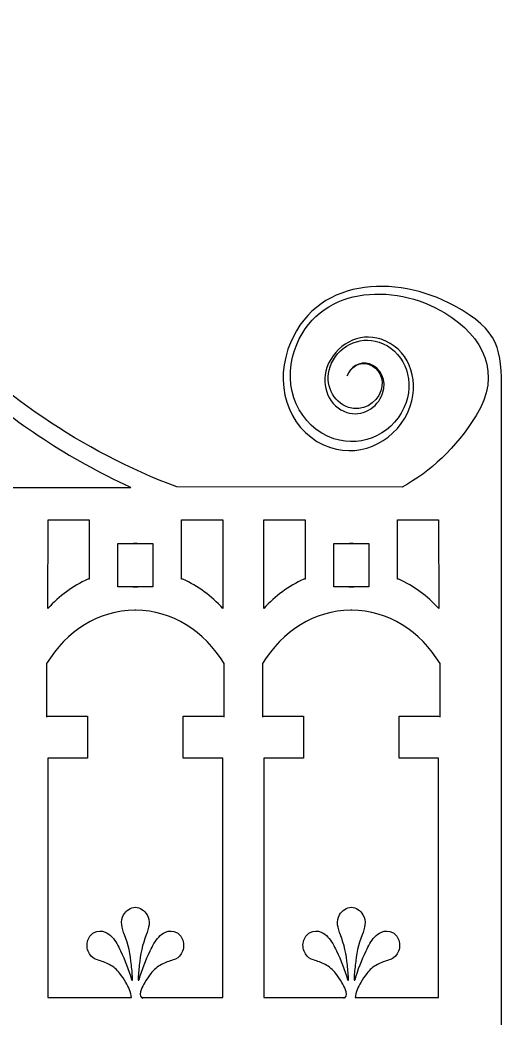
# Model space of a CAD drawing. Header units: centimetres. Extents: x -6.6 to 6.6, y -10.3 to 11.7.
# Drawn here: x 1.12 to 6.62, y 0.29 to 11.68 of the extents above; entities that cross this region are included whole.
import ezdxf

# ---------------------------------------------------------------- set-up
doc = ezdxf.new("R2010")
doc.units = ezdxf.units.CM
doc.header["$MEASUREMENT"] = 0
doc.layers.add('Camada 1', color=7, linetype='Continuous')

msp = doc.modelspace()

# ---------------------------------------------------------------- linework, layer by layer
at = {"layer": 'Camada 1'}
for points, knots in [([(5.48455, 6.34795), (5.80594, 6.52258), (6.0932, 6.78803), (6.3286, 7.16437), (6.3286, 7.16437), (6.62446, 7.63729), (6.41906, 8.06771), (5.97162, 8.33634), (5.97162, 8.33634), (5.38104, 8.69078), (4.50723, 8.64609), (4.25342, 7.90822), (4.25342, 7.90822), (4.1107, 7.48957), (4.30321, 7.03398), (4.70509, 6.89952), (4.70509, 6.89952), (5.03963, 6.78826), (5.41013, 6.96887), (5.52887, 7.31407), (5.52887, 7.31407), (5.62753, 7.60236), (5.49151, 7.91224), (5.21923, 8.00212), (5.21923, 8.00212), (4.98984, 8.07872), (4.74023, 7.95121), (4.66064, 7.71907), (4.66064, 7.71907), (4.59307, 7.52256), (4.68998, 7.31751), (4.87138, 7.2574), (4.87138, 7.2574), (5.02563, 7.20639), (5.19012, 7.29629), (5.24055, 7.44801), (5.24055, 7.44801), (5.28616, 7.58006), (5.21769, 7.71085), (5.10119, 7.74908), (5.10119, 7.74908), (4.99872, 7.78255), (4.89669, 7.71974), (4.85669, 7.6165), (4.85669, 7.6165), (4.88603, 7.71662), (4.99806, 7.78864), (5.11053, 7.75297), (5.11053, 7.75297), (5.23724, 7.7113), (5.3119, 7.56414), (5.26081, 7.41753), (5.26081, 7.41753), (5.20123, 7.24706), (5.02118, 7.14459), (4.85227, 7.19925), (4.85227, 7.19925), (4.65354, 7.26516), (4.54908, 7.49302), (4.6251, 7.71283), (4.6251, 7.71283), (4.71667, 7.97344), (4.99232, 8.11926), (5.24213, 8.03602), (5.24213, 8.03602), (5.54222, 7.93889), (5.68914, 7.59414), (5.57667, 7.27084), (5.57667, 7.27084), (5.44131, 6.88352), (5.03144, 6.6777), (4.6651, 6.79827), (4.6651, 6.79827), (4.22454, 6.94384), (4.01647, 7.45034), (4.17964, 7.92066), (4.17964, 7.92066), (4.46724, 8.74799), (5.41419, 8.78198), (6.07525, 8.41924), (6.07525, 8.41924), (6.59849, 8.13206), (6.62161, 7.91333), (6.61807, 7.43277), (6.61807, 7.43277), (6.61807, 7.43277), (6.61807, -10.30146), (6.61807, -10.30146), (6.61807, -10.30146), (6.61807, -10.30146), (-6.61829, -10.30146), (-6.61829, -10.30146), (-6.61829, -10.30146), (-6.61829, -10.30146), (-6.61829, 9.55787), (-6.61829, 9.55787), (-6.61829, 9.55787), (-6.61829, 9.55787), (-5.96389, 9.55787), (-5.96389, 9.55787), (-5.96389, 9.55787), (-5.96389, 9.55787), (-5.96389, 8.57717), (-5.96389, 8.57717), (-5.96389, 8.57717), (-5.96389, 8.57717), (-5.92611, 8.5455), (-5.92611, 8.5455), (-5.92611, 8.5455), (-5.87145, 8.72076), (-5.79408, 8.89369), (-5.69404, 9.05996), (-5.69404, 9.05996), (-4.11985, 11.67976), (-1.04171, 9.55788), (0.22416, 8.12839), (0.22416, 8.12839), (0.80526, 7.48262), (1.83103, 6.74256), (2.91108, 6.35116), (2.91108, 6.35116), (2.91108, 6.35116), (5.48455, 6.34795), (5.48455, 6.34795)], [0, 0, 0, 0, 0.03125, 0.03125, 0.03125, 0.03125, 0.0625, 0.0625, 0.0625, 0.0625, 0.09375, 0.09375, 0.09375, 0.09375, 0.125, 0.125, 0.125, 0.125, 0.15625, 0.15625, 0.15625, 0.15625, 0.1875, 0.1875, 0.1875, 0.1875, 0.21875, 0.21875, 0.21875, 0.21875, 0.25, 0.25, 0.25, 0.25, 0.28125, 0.28125, 0.28125, 0.28125, 0.3125, 0.3125, 0.3125, 0.3125, 0.34375, 0.34375, 0.34375, 0.34375, 0.375, 0.375, 0.375, 0.375, 0.40625, 0.40625, 0.40625, 0.40625, 0.4375, 0.4375, 0.4375, 0.4375, 0.46875, 0.46875, 0.46875, 0.46875, 0.5, 0.5, 0.5, 0.5, 0.53125, 0.53125, 0.53125, 0.53125, 0.5625, 0.5625, 0.5625, 0.5625, 0.59375, 0.59375, 0.59375, 0.59375, 0.625, 0.625, 0.625, 0.625, 0.65625, 0.65625, 0.65625, 0.65625, 0.6875, 0.6875, 0.6875, 0.6875, 0.71875, 0.71875, 0.71875, 0.71875, 0.75, 0.75, 0.75, 0.75, 0.78125, 0.78125, 0.78125, 0.78125, 0.8125, 0.8125, 0.8125, 0.8125, 0.84375, 0.84375, 0.84375, 0.84375, 0.875, 0.875, 0.875, 0.875, 0.90625, 0.90625, 0.90625, 0.90625, 0.9375, 0.9375, 0.9375, 0.9375, 1, 1, 1, 1]), ([(0.54221, 7.52746), (0.59825, 7.32529), (0.59534, 7.09804), (0.50178, 6.8623), (0.50178, 6.8623), (0.3293, 6.42751), (-0.1175, 6.21436), (-0.34645, 6.5938), (-0.34645, 6.5938), (-0.51359, 6.86963), (-0.41979, 7.48981), (-0.03215, 7.39289), (-0.03215, 7.39289), (0.27551, 7.31566), (0.1439, 6.59279), (-0.14994, 6.86042), (-0.14994, 6.86042), (-0.02791, 6.58203), (0.30083, 6.73218), (0.40529, 7.00959), (0.40529, 7.00959), (0.40529, 7.00959), (0.40529, 7.0098), (0.40529, 7.0098), (0.40529, 7.0098), (0.45866, 7.15183), (0.46797, 7.28843), (0.44532, 7.4139), (0.44532, 7.4139), (0.39288, 7.70931), (0.16835, 7.94479), (-0.04368, 8.05427), (-0.04368, 8.05427), (-0.33044, 8.20188), (-0.6963, 8.12976), (-1.01327, 8.04472), (-1.01327, 8.04472), (-1.66631, 7.86967), (-2.4163, 7.39109), (-3.0649, 7.51246), (-3.0649, 7.51246), (-3.14136, 7.5268), (-3.2187, 7.55014), (-3.29519, 7.58181), (-3.29519, 7.58181), (-3.29519, 7.58181), (-3.36409, 7.60782), (-3.36409, 7.60782), (-3.36409, 7.60782), (-3.19182, 7.38009), (-3.1398, 7.05603), (-3.24627, 6.74848), (-3.24627, 6.74848), (-3.2912, 6.61955), (-3.35565, 6.42984), (-3.42944, 6.33737), (-3.42944, 6.33737), (-3.42944, 6.33737), (2.09621, 6.33737), (2.09621, 6.33737), (2.09621, 6.33737), (2.09621, 6.33737), (2.38405, 6.33737), (2.38405, 6.33737), (2.38405, 6.33737), (2.38405, 6.33737), (2.37426, 6.35216), (2.37426, 6.35216), (2.37426, 6.35216), (1.6801, 6.66424), (1.0397, 7.1), (0.55292, 7.53046), (0.55292, 7.53046), (0.55292, 7.53046), (0.54221, 7.52746), (0.54221, 7.52746)], [0, 0, 0, 0, 0.05, 0.05, 0.05, 0.05, 0.1, 0.1, 0.1, 0.1, 0.15, 0.15, 0.15, 0.15, 0.2, 0.2, 0.2, 0.2, 0.25, 0.25, 0.25, 0.25, 0.3, 0.3, 0.3, 0.3, 0.35, 0.35, 0.35, 0.35, 0.4, 0.4, 0.4, 0.4, 0.45, 0.45, 0.45, 0.45, 0.5, 0.5, 0.5, 0.5, 0.55, 0.55, 0.55, 0.55, 0.6, 0.6, 0.6, 0.6, 0.65, 0.65, 0.65, 0.65, 0.7, 0.7, 0.7, 0.7, 0.75, 0.75, 0.75, 0.75, 0.8, 0.8, 0.8, 0.8, 0.85, 0.85, 0.85, 0.85, 0.9, 0.9, 0.9, 0.9, 1, 1, 1, 1]), ([(1.43846, 4.96357), (1.56848, 5.10406), (1.72299, 5.21762), (1.89458, 5.2962), (1.89458, 5.2962), (1.89458, 5.2962), (1.91014, 5.29631), (1.91014, 5.29631), (1.91014, 5.29631), (1.91014, 5.29631), (1.91014, 5.97293), (1.91014, 5.97293), (1.91014, 5.97293), (1.91014, 5.97293), (1.43957, 5.97293), (1.43957, 5.97293), (1.43957, 5.97293), (1.43957, 5.97293), (1.43846, 4.96357), (1.43846, 4.96357)], [0, 0, 0, 0, 0.16666667, 0.16666667, 0.16666667, 0.16666667, 0.33333333, 0.33333333, 0.33333333, 0.33333333, 0.5, 0.5, 0.5, 0.5, 0.66666667, 0.66666667, 0.66666667, 0.66666667, 1, 1, 1, 1]), ([(3.43519, 5.97296), (3.43519, 5.97296), (2.96442, 5.97296), (2.96442, 5.97296), (2.96442, 5.97296), (2.96442, 5.97296), (2.96442, 5.29634), (2.96442, 5.29634), (2.96442, 5.29634), (2.96442, 5.29634), (2.97998, 5.29623), (2.97998, 5.29623), (2.97998, 5.29623), (3.15156, 5.21765), (3.30629, 5.10406), (3.4361, 4.9636), (3.4361, 4.9636), (3.4361, 4.9636), (3.43519, 5.97296), (3.43519, 5.97296)], [0, 0, 0, 0, 0.16666667, 0.16666667, 0.16666667, 0.16666667, 0.33333333, 0.33333333, 0.33333333, 0.33333333, 0.5, 0.5, 0.5, 0.5, 0.66666667, 0.66666667, 0.66666667, 0.66666667, 1, 1, 1, 1]), ([(3.90353, 4.96357), (4.03336, 5.10406), (4.18804, 5.21762), (4.35965, 5.2962), (4.35965, 5.2962), (4.35965, 5.2962), (4.37523, 5.29631), (4.37523, 5.29631), (4.37523, 5.29631), (4.37523, 5.29631), (4.37523, 5.97293), (4.37523, 5.97293), (4.37523, 5.97293), (4.37523, 5.97293), (3.9044, 5.97293), (3.9044, 5.97293), (3.9044, 5.97293), (3.9044, 5.97293), (3.90353, 4.96357), (3.90353, 4.96357)], [0, 0, 0, 0, 0.16666667, 0.16666667, 0.16666667, 0.16666667, 0.33333333, 0.33333333, 0.33333333, 0.33333333, 0.5, 0.5, 0.5, 0.5, 0.66666667, 0.66666667, 0.66666667, 0.66666667, 1, 1, 1, 1]), ([(5.90005, 5.97296), (5.90005, 5.97296), (5.42925, 5.97296), (5.42925, 5.97296), (5.42925, 5.97296), (5.42925, 5.97296), (5.42925, 5.29634), (5.42925, 5.29634), (5.42925, 5.29634), (5.42925, 5.29634), (5.44483, 5.29623), (5.44483, 5.29623), (5.44483, 5.29623), (5.61641, 5.21765), (5.77111, 5.10406), (5.90095, 4.9636), (5.90095, 4.9636), (5.90095, 4.9636), (5.90005, 5.97296), (5.90005, 5.97296)], [0, 0, 0, 0, 0.16666667, 0.16666667, 0.16666667, 0.16666667, 0.33333333, 0.33333333, 0.33333333, 0.33333333, 0.5, 0.5, 0.5, 0.5, 0.66666667, 0.66666667, 0.66666667, 0.66666667, 1, 1, 1, 1]), ([(2.40848, 5.21053), (2.40848, 5.21053), (2.63676, 5.21053), (2.63676, 5.21053), (2.63676, 5.21053), (2.63676, 5.21053), (2.63676, 5.70342), (2.63676, 5.70342), (2.63676, 5.70342), (2.63676, 5.70342), (2.41562, 5.70342), (2.41562, 5.70342), (2.41562, 5.70342), (2.41562, 5.70342), (2.45827, 5.70342), (2.45827, 5.70342), (2.45827, 5.70342), (2.45827, 5.70342), (2.23689, 5.70342), (2.23689, 5.70342), (2.23689, 5.70342), (2.23689, 5.70342), (2.23689, 5.21053), (2.23689, 5.21053), (2.23689, 5.21053), (2.23689, 5.21053), (2.46518, 5.21053), (2.46518, 5.21053), (2.46518, 5.21053), (2.46518, 5.21053), (2.40848, 5.21053), (2.40848, 5.21053)], [0, 0, 0, 0, 0.11111111, 0.11111111, 0.11111111, 0.11111111, 0.22222222, 0.22222222, 0.22222222, 0.22222222, 0.33333333, 0.33333333, 0.33333333, 0.33333333, 0.44444444, 0.44444444, 0.44444444, 0.44444444, 0.55555556, 0.55555556, 0.55555556, 0.55555556, 0.66666667, 0.66666667, 0.66666667, 0.66666667, 0.77777778, 0.77777778, 0.77777778, 0.77777778, 1, 1, 1, 1]), ([(4.87445, 5.21053), (4.87445, 5.21053), (5.10252, 5.21053), (5.10252, 5.21053), (5.10252, 5.21053), (5.10252, 5.21053), (5.10252, 5.70342), (5.10252, 5.70342), (5.10252, 5.70342), (5.10252, 5.70342), (4.88135, 5.70342), (4.88135, 5.70342), (4.88135, 5.70342), (4.88135, 5.70342), (4.92403, 5.70342), (4.92403, 5.70342), (4.92403, 5.70342), (4.92403, 5.70342), (4.70286, 5.70342), (4.70286, 5.70342), (4.70286, 5.70342), (4.70286, 5.70342), (4.70286, 5.21053), (4.70286, 5.21053), (4.70286, 5.21053), (4.70286, 5.21053), (4.93091, 5.21053), (4.93091, 5.21053), (4.93091, 5.21053), (4.93091, 5.21053), (4.87445, 5.21053), (4.87445, 5.21053)], [0, 0, 0, 0, 0.11111111, 0.11111111, 0.11111111, 0.11111111, 0.22222222, 0.22222222, 0.22222222, 0.22222222, 0.33333333, 0.33333333, 0.33333333, 0.33333333, 0.44444444, 0.44444444, 0.44444444, 0.44444444, 0.55555556, 0.55555556, 0.55555556, 0.55555556, 0.66666667, 0.66666667, 0.66666667, 0.66666667, 0.77777778, 0.77777778, 0.77777778, 0.77777778, 1, 1, 1, 1]), ([(2.39403, 0.52055), (2.39403, 0.52055), (1.43888, 0.52055), (1.43888, 0.52055), (1.43888, 0.52055), (1.43888, 0.52055), (1.43888, 3.25449), (1.43888, 3.25449), (1.43888, 3.25449), (1.43888, 3.25449), (1.88923, 3.25449), (1.88923, 3.25449), (1.88923, 3.25449), (1.88923, 3.25449), (1.88923, 3.73196), (1.88923, 3.73196), (1.88923, 3.73196), (1.88923, 3.73196), (1.43888, 3.73196), (1.43888, 3.73196), (1.43888, 3.73196), (1.43888, 3.73196), (1.42155, 3.72429), (1.42155, 3.72429), (1.42155, 3.72429), (1.42155, 3.72429), (1.42155, 4.33278), (1.42155, 4.33278), (1.42155, 4.33278), (1.64938, 4.70164), (2.01617, 4.94103), (2.4298, 4.94103), (2.4298, 4.94103), (2.4298, 4.94103), (2.44404, 4.94103), (2.44404, 4.94103), (2.44404, 4.94103), (2.85748, 4.94103), (3.22424, 4.70163), (3.45229, 4.33278), (3.45229, 4.33278), (3.45229, 4.33278), (3.45229, 3.72429), (3.45229, 3.72429), (3.45229, 3.72429), (3.45229, 3.72429), (3.43475, 3.73196), (3.43475, 3.73196), (3.43475, 3.73196), (3.43475, 3.73196), (2.98458, 3.73196), (2.98458, 3.73196), (2.98458, 3.73196), (2.98458, 3.73196), (2.98458, 3.25449), (2.98458, 3.25449), (2.98458, 3.25449), (2.98458, 3.25449), (3.43474, 3.25449), (3.43474, 3.25449), (3.43474, 3.25449), (3.43474, 3.25449), (3.43474, 0.52055), (3.43474, 0.52055), (3.43474, 0.52055), (3.43474, 0.52055), (2.50783, 0.52055), (2.50783, 0.52055), (2.50783, 0.52055), (2.50783, 0.52055), (2.50783, 0.52055), (2.50783, 0.52055), (2.50783, 0.52055), (2.5087, 0.52354), (2.54051, 0.50677), (2.50783, 0.52055), (2.50783, 0.52055), (2.48494, 0.53034), (2.49225, 0.58445), (2.50227, 0.60889), (2.50227, 0.60889), (2.51426, 0.63844), (2.52783, 0.66559), (2.54495, 0.69379), (2.54495, 0.69379), (2.56694, 0.73014), (2.58805, 0.76091), (2.61274, 0.79436), (2.61274, 0.79436), (2.6465, 0.83982), (2.68809, 0.87239), (2.73522, 0.89771), (2.73522, 0.89771), (2.77814, 0.92118), (2.82237, 0.93496), (2.86838, 0.94997), (2.86838, 0.94997), (2.90569, 0.9623), (2.93905, 0.98185), (2.96061, 1.01897), (2.96061, 1.01897), (2.98548, 1.06196), (2.99527, 1.10898), (2.9835, 1.15825), (2.9835, 1.15825), (2.97236, 1.20416), (2.94614, 1.24204), (2.90659, 1.26371), (2.90659, 1.26371), (2.86703, 1.28527), (2.8219, 1.28437), (2.78147, 1.26826), (2.78147, 1.26826), (2.75123, 1.25572), (2.72612, 1.23627), (2.70344, 1.21114), (2.70344, 1.21114), (2.66166, 1.16457), (2.63364, 1.11134), (2.60631, 1.05432), (2.60631, 1.05432), (2.55495, 0.94674), (2.51363, 0.84048), (2.47984, 0.72502), (2.47984, 0.72502), (2.47897, 0.72214), (2.47293, 0.71856), (2.46981, 0.7201), (2.46981, 0.7201), (2.46873, 0.78021), (2.47627, 0.83337), (2.48161, 0.89094), (2.48161, 0.89094), (2.49383, 1.01109), (2.51672, 1.12679), (2.56117, 1.23725), (2.56117, 1.23725), (2.59033, 1.30961), (2.61274, 1.39407), (2.57054, 1.46654), (2.57054, 1.46654), (2.54009, 1.518), (2.49053, 1.54811), (2.43695, 1.55123), (2.43695, 1.55123), (2.38316, 1.54811), (2.33358, 1.518), (2.30312, 1.46654), (2.30312, 1.46654), (2.26108, 1.3941), (2.28312, 1.30962), (2.31246, 1.23725), (2.31246, 1.23725), (2.35712, 1.12679), (2.38003, 1.01108), (2.39181, 0.89094), (2.39181, 0.89094), (2.39758, 0.83337), (2.40493, 0.78024), (2.40403, 0.7201), (2.40403, 0.7201), (2.4007, 0.71854), (2.39469, 0.72211), (2.39382, 0.72502), (2.39382, 0.72502), (2.36003, 0.84048), (2.31868, 0.94674), (2.26735, 1.05432), (2.26735, 1.05432), (2.24023, 1.11134), (2.212, 1.16457), (2.17019, 1.21114), (2.17019, 1.21114), (2.14754, 1.23625), (2.12241, 1.25572), (2.09216, 1.26826), (2.09216, 1.26826), (2.05149, 1.28437), (2.00681, 1.28527), (1.96683, 1.26371), (1.96683, 1.26371), (1.9277, 1.24204), (1.90124, 1.20415), (1.89015, 1.15825), (1.89015, 1.15825), (1.87835, 1.10901), (1.88817, 1.06199), (1.91304, 1.01897), (1.91304, 1.01897), (1.93458, 0.98185), (1.96839, 0.9623), (2.00506, 0.94997), (2.00506, 0.94997), (2.05131, 0.93497), (2.09576, 0.92118), (2.13844, 0.89771), (2.13844, 0.89771), (2.1858, 0.87236), (2.22713, 0.83982), (2.26092, 0.79436), (2.26092, 0.79436), (2.28561, 0.76092), (2.30669, 0.73012), (2.32873, 0.69379), (2.32873, 0.69379), (2.34606, 0.66556), (2.3594, 0.63844), (2.37162, 0.60889), (2.37162, 0.60889), (2.38157, 0.58445), (2.38601, 0.54566), (2.39403, 0.52055), (2.39403, 0.52055), (2.39403, 0.52055), (2.39403, 0.52055), (2.39403, 0.52055)], [0, 0, 0, 0, 0.01818182, 0.01818182, 0.01818182, 0.01818182, 0.03636364, 0.03636364, 0.03636364, 0.03636364, 0.05454545, 0.05454545, 0.05454545, 0.05454545, 0.07272727, 0.07272727, 0.07272727, 0.07272727, 0.09090909, 0.09090909, 0.09090909, 0.09090909, 0.10909091, 0.10909091, 0.10909091, 0.10909091, 0.12727273, 0.12727273, 0.12727273, 0.12727273, 0.14545455, 0.14545455, 0.14545455, 0.14545455, 0.16363636, 0.16363636, 0.16363636, 0.16363636, 0.18181818, 0.18181818, 0.18181818, 0.18181818, 0.2, 0.2, 0.2, 0.2, 0.21818182, 0.21818182, 0.21818182, 0.21818182, 0.23636364, 0.23636364, 0.23636364, 0.23636364, 0.25454545, 0.25454545, 0.25454545, 0.25454545, 0.27272727, 0.27272727, 0.27272727, 0.27272727, 0.29090909, 0.29090909, 0.29090909, 0.29090909, 0.30909091, 0.30909091, 0.30909091, 0.30909091, 0.32727273, 0.32727273, 0.32727273, 0.32727273, 0.34545455, 0.34545455, 0.34545455, 0.34545455, 0.36363636, 0.36363636, 0.36363636, 0.36363636, 0.38181818, 0.38181818, 0.38181818, 0.38181818, 0.4, 0.4, 0.4, 0.4, 0.41818182, 0.41818182, 0.41818182, 0.41818182, 0.43636364, 0.43636364, 0.43636364, 0.43636364, 0.45454545, 0.45454545, 0.45454545, 0.45454545, 0.47272727, 0.47272727, 0.47272727, 0.47272727, 0.49090909, 0.49090909, 0.49090909, 0.49090909, 0.50909091, 0.50909091, 0.50909091, 0.50909091, 0.52727273, 0.52727273, 0.52727273, 0.52727273, 0.54545455, 0.54545455, 0.54545455, 0.54545455, 0.56363636, 0.56363636, 0.56363636, 0.56363636, 0.58181818, 0.58181818, 0.58181818, 0.58181818, 0.6, 0.6, 0.6, 0.6, 0.61818182, 0.61818182, 0.61818182, 0.61818182, 0.63636364, 0.63636364, 0.63636364, 0.63636364, 0.65454545, 0.65454545, 0.65454545, 0.65454545, 0.67272727, 0.67272727, 0.67272727, 0.67272727, 0.69090909, 0.69090909, 0.69090909, 0.69090909, 0.70909091, 0.70909091, 0.70909091, 0.70909091, 0.72727273, 0.72727273, 0.72727273, 0.72727273, 0.74545455, 0.74545455, 0.74545455, 0.74545455, 0.76363636, 0.76363636, 0.76363636, 0.76363636, 0.78181818, 0.78181818, 0.78181818, 0.78181818, 0.8, 0.8, 0.8, 0.8, 0.81818182, 0.81818182, 0.81818182, 0.81818182, 0.83636364, 0.83636364, 0.83636364, 0.83636364, 0.85454545, 0.85454545, 0.85454545, 0.85454545, 0.87272727, 0.87272727, 0.87272727, 0.87272727, 0.89090909, 0.89090909, 0.89090909, 0.89090909, 0.90909091, 0.90909091, 0.90909091, 0.90909091, 0.92727273, 0.92727273, 0.92727273, 0.92727273, 0.94545455, 0.94545455, 0.94545455, 0.94545455, 0.96363636, 0.96363636, 0.96363636, 0.96363636, 1, 1, 1, 1]), ([(4.94559, 0.52055), (4.95361, 0.54566), (4.95805, 0.58445), (4.96805, 0.60889), (4.96805, 0.60889), (4.98027, 0.63844), (4.99364, 0.66559), (5.01094, 0.69379), (5.01094, 0.69379), (5.03295, 0.73014), (5.05407, 0.76091), (5.07875, 0.79436), (5.07875, 0.79436), (5.11233, 0.83982), (5.15389, 0.87239), (5.20123, 0.89771), (5.20123, 0.89771), (5.24391, 0.92118), (5.28836, 0.93496), (5.33458, 0.94997), (5.33458, 0.94997), (5.37104, 0.9623), (5.40483, 0.98185), (5.42663, 1.01897), (5.42663, 1.01897), (5.45153, 1.06196), (5.46132, 1.10898), (5.44954, 1.15825), (5.44954, 1.15825), (5.4384, 1.20416), (5.41194, 1.24204), (5.37284, 1.26371), (5.37284, 1.26371), (5.33283, 1.28527), (5.28794, 1.28437), (5.24748, 1.26826), (5.24748, 1.26826), (5.21726, 1.25572), (5.19189, 1.23627), (5.16924, 1.21114), (5.16924, 1.21114), (5.1277, 1.16457), (5.09944, 1.11134), (5.07235, 1.05432), (5.07235, 1.05432), (5.02078, 0.94674), (4.9794, 0.84048), (4.94564, 0.72502), (4.94564, 0.72502), (4.94498, 0.72214), (4.93897, 0.71856), (4.93564, 0.7201), (4.93564, 0.7201), (4.93453, 0.78021), (4.94207, 0.83337), (4.94786, 0.89094), (4.94786, 0.89094), (4.95963, 1.01109), (4.98255, 1.12679), (5.027, 1.23725), (5.027, 1.23725), (5.05632, 1.30961), (5.07854, 1.39407), (5.03634, 1.46654), (5.03634, 1.46654), (5.0061, 1.518), (4.95654, 1.54811), (4.90275, 1.55123), (4.90275, 1.55123), (4.84917, 1.54811), (4.79938, 1.518), (4.76914, 1.46654), (4.76914, 1.46654), (4.72691, 1.3941), (4.74916, 1.30962), (4.77851, 1.23725), (4.77851, 1.23725), (4.82296, 1.12679), (4.84561, 1.01108), (4.8581, 0.89094), (4.8581, 0.89094), (4.86342, 0.83337), (4.87099, 0.78024), (4.86966, 0.7201), (4.86966, 0.7201), (4.86678, 0.71854), (4.86077, 0.72211), (4.8599, 0.72502), (4.8599, 0.72502), (4.82611, 0.84048), (4.78473, 0.94674), (4.7334, 1.05432), (4.7334, 1.05432), (4.70607, 1.11134), (4.67805, 1.16457), (4.63627, 1.21114), (4.63627, 1.21114), (4.61362, 1.23625), (4.58825, 1.25572), (4.55803, 1.26826), (4.55803, 1.26826), (4.51758, 1.28437), (4.47268, 1.28527), (4.43309, 1.26371), (4.43309, 1.26371), (4.39353, 1.24204), (4.36729, 1.20415), (4.3562, 1.15825), (4.3562, 1.15825), (4.34419, 1.10901), (4.35395, 1.06199), (4.37909, 1.01897), (4.37909, 1.01897), (4.40063, 0.98185), (4.43396, 0.9623), (4.47132, 0.94997), (4.47132, 0.94997), (4.51709, 0.93497), (4.56157, 0.92118), (4.60422, 0.89771), (4.60422, 0.89771), (4.65155, 0.87236), (4.69312, 0.83982), (4.72693, 0.79436), (4.72693, 0.79436), (4.75138, 0.76092), (4.7727, 0.73012), (4.7945, 0.69379), (4.7945, 0.69379), (4.81186, 0.66556), (4.8254, 0.63844), (4.83739, 0.60889), (4.83739, 0.60889), (4.84739, 0.58444), (4.85451, 0.53031), (4.83183, 0.52055), (4.83183, 0.52055), (4.79918, 0.50677), (4.83096, 0.52354), (4.83183, 0.52055), (4.83183, 0.52055), (4.83183, 0.52055), (4.83183, 0.52055), (4.83183, 0.52055), (4.83183, 0.52055), (4.83183, 0.52055), (3.90496, 0.52055), (3.90496, 0.52055), (3.90496, 0.52055), (3.90496, 0.52055), (3.90496, 3.25449), (3.90496, 3.25449), (3.90496, 3.25449), (3.90496, 3.25449), (4.35507, 3.25449), (4.35507, 3.25449), (4.35507, 3.25449), (4.35507, 3.25449), (4.35507, 3.73196), (4.35507, 3.73196), (4.35507, 3.73196), (4.35507, 3.73196), (3.90496, 3.73196), (3.90496, 3.73196), (3.90496, 3.73196), (3.90496, 3.73196), (3.88739, 3.72429), (3.88739, 3.72429), (3.88739, 3.72429), (3.88739, 3.72429), (3.88739, 4.33278), (3.88739, 4.33278), (3.88739, 4.33278), (4.11522, 4.70164), (4.48199, 4.94103), (4.89564, 4.94103), (4.89564, 4.94103), (4.89564, 4.94103), (4.90987, 4.94103), (4.90987, 4.94103), (4.90987, 4.94103), (5.32355, 4.94103), (5.69029, 4.70163), (5.91812, 4.33278), (5.91812, 4.33278), (5.91812, 4.33278), (5.91812, 3.72429), (5.91812, 3.72429), (5.91812, 3.72429), (5.91812, 3.72429), (5.90055, 3.73196), (5.90055, 3.73196), (5.90055, 3.73196), (5.90055, 3.73196), (5.45044, 3.73196), (5.45044, 3.73196), (5.45044, 3.73196), (5.45044, 3.73196), (5.45044, 3.25449), (5.45044, 3.25449), (5.45044, 3.25449), (5.45044, 3.25449), (5.90055, 3.25449), (5.90055, 3.25449), (5.90055, 3.25449), (5.90055, 3.25449), (5.90055, 0.52055), (5.90055, 0.52055), (5.90055, 0.52055), (5.90055, 0.52055), (4.94559, 0.52055), (4.94559, 0.52055), (4.94559, 0.52055), (4.94559, 0.52055), (4.94559, 0.52055), (4.94559, 0.52055)], [0, 0, 0, 0, 0.01818182, 0.01818182, 0.01818182, 0.01818182, 0.03636364, 0.03636364, 0.03636364, 0.03636364, 0.05454545, 0.05454545, 0.05454545, 0.05454545, 0.07272727, 0.07272727, 0.07272727, 0.07272727, 0.09090909, 0.09090909, 0.09090909, 0.09090909, 0.10909091, 0.10909091, 0.10909091, 0.10909091, 0.12727273, 0.12727273, 0.12727273, 0.12727273, 0.14545455, 0.14545455, 0.14545455, 0.14545455, 0.16363636, 0.16363636, 0.16363636, 0.16363636, 0.18181818, 0.18181818, 0.18181818, 0.18181818, 0.2, 0.2, 0.2, 0.2, 0.21818182, 0.21818182, 0.21818182, 0.21818182, 0.23636364, 0.23636364, 0.23636364, 0.23636364, 0.25454545, 0.25454545, 0.25454545, 0.25454545, 0.27272727, 0.27272727, 0.27272727, 0.27272727, 0.29090909, 0.29090909, 0.29090909, 0.29090909, 0.30909091, 0.30909091, 0.30909091, 0.30909091, 0.32727273, 0.32727273, 0.32727273, 0.32727273, 0.34545455, 0.34545455, 0.34545455, 0.34545455, 0.36363636, 0.36363636, 0.36363636, 0.36363636, 0.38181818, 0.38181818, 0.38181818, 0.38181818, 0.4, 0.4, 0.4, 0.4, 0.41818182, 0.41818182, 0.41818182, 0.41818182, 0.43636364, 0.43636364, 0.43636364, 0.43636364, 0.45454545, 0.45454545, 0.45454545, 0.45454545, 0.47272727, 0.47272727, 0.47272727, 0.47272727, 0.49090909, 0.49090909, 0.49090909, 0.49090909, 0.50909091, 0.50909091, 0.50909091, 0.50909091, 0.52727273, 0.52727273, 0.52727273, 0.52727273, 0.54545455, 0.54545455, 0.54545455, 0.54545455, 0.56363636, 0.56363636, 0.56363636, 0.56363636, 0.58181818, 0.58181818, 0.58181818, 0.58181818, 0.6, 0.6, 0.6, 0.6, 0.61818182, 0.61818182, 0.61818182, 0.61818182, 0.63636364, 0.63636364, 0.63636364, 0.63636364, 0.65454545, 0.65454545, 0.65454545, 0.65454545, 0.67272727, 0.67272727, 0.67272727, 0.67272727, 0.69090909, 0.69090909, 0.69090909, 0.69090909, 0.70909091, 0.70909091, 0.70909091, 0.70909091, 0.72727273, 0.72727273, 0.72727273, 0.72727273, 0.74545455, 0.74545455, 0.74545455, 0.74545455, 0.76363636, 0.76363636, 0.76363636, 0.76363636, 0.78181818, 0.78181818, 0.78181818, 0.78181818, 0.8, 0.8, 0.8, 0.8, 0.81818182, 0.81818182, 0.81818182, 0.81818182, 0.83636364, 0.83636364, 0.83636364, 0.83636364, 0.85454545, 0.85454545, 0.85454545, 0.85454545, 0.87272727, 0.87272727, 0.87272727, 0.87272727, 0.89090909, 0.89090909, 0.89090909, 0.89090909, 0.90909091, 0.90909091, 0.90909091, 0.90909091, 0.92727273, 0.92727273, 0.92727273, 0.92727273, 0.94545455, 0.94545455, 0.94545455, 0.94545455, 0.96363636, 0.96363636, 0.96363636, 0.96363636, 1, 1, 1, 1])]:
    msp.add_open_spline(points, degree=3, knots=knots, dxfattribs=at)

doc.saveas('drawing.dxf')
